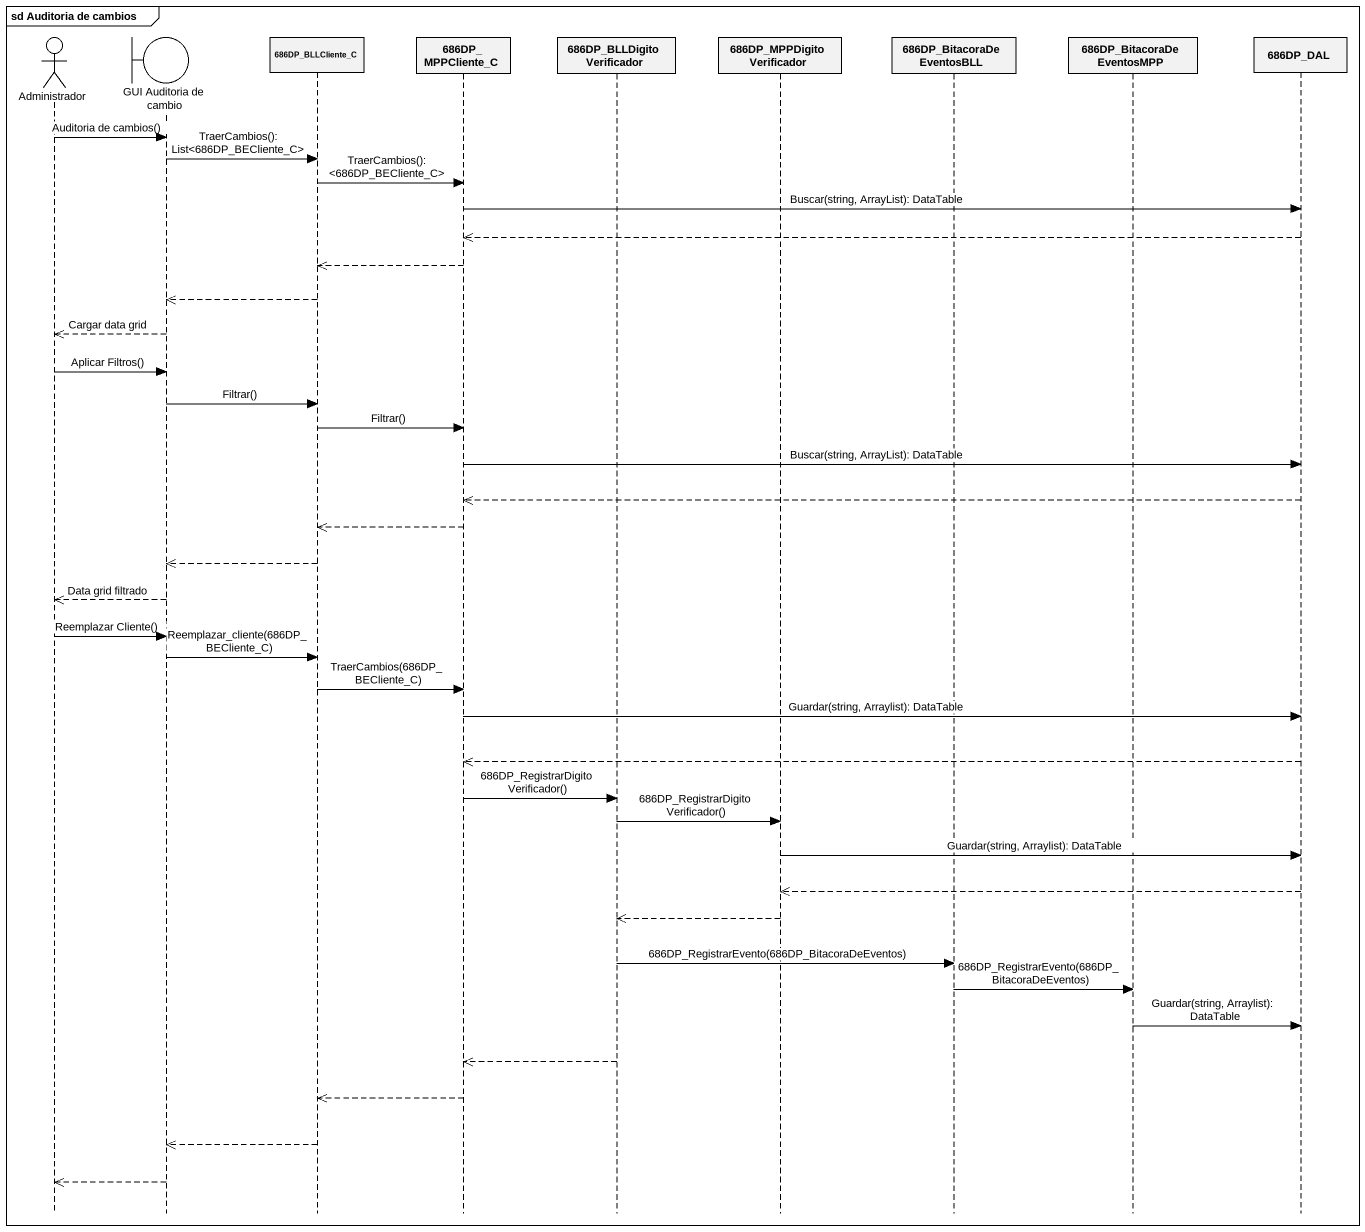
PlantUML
@startuml
mainframe sd Auditoria de cambios
hide footbox
actor Administrador
boundary "GUI Auditoria de cambio" as GUI_Auditoria_de_cambio
participant "686DP_BLLCliente_C" as c686DP_BLLCliente_C
participant "686DP_MPPCliente_C" as c686DP_MPPCliente_C
participant "686DP_BLLDigitoVerificador" as c686DP_BLLDigitoVerificador
participant "686DP_MPPDigitoVerificador" as c686DP_MPPDigitoVerificador
participant "686DP_BitacoraDeEventosBLL" as c686DP_BitacoraDeEventosBLL
participant "686DP_BitacoraDeEventosMPP" as c686DP_BitacoraDeEventosMPP
participant "686DP_DAL" as c686DP_DAL

Administrador -> GUI_Auditoria_de_cambio : Auditoria de cambios()
GUI_Auditoria_de_cambio -> c686DP_BLLCliente_C : TraerCambios(): List<686DP_BECliente_C>
c686DP_BLLCliente_C -> c686DP_MPPCliente_C : TraerCambios(): <686DP_BECliente_C>
c686DP_MPPCliente_C -> c686DP_DAL : Buscar(string, ArrayList): DataTable
c686DP_DAL -->> c686DP_MPPCliente_C
c686DP_MPPCliente_C -->> c686DP_BLLCliente_C
c686DP_BLLCliente_C -->> GUI_Auditoria_de_cambio
GUI_Auditoria_de_cambio -->> Administrador : Cargar data grid
Administrador -> GUI_Auditoria_de_cambio : Aplicar Filtros()
GUI_Auditoria_de_cambio -> c686DP_BLLCliente_C : Filtrar()
c686DP_BLLCliente_C -> c686DP_MPPCliente_C : Filtrar()
c686DP_MPPCliente_C -> c686DP_DAL : Buscar(string, ArrayList): DataTable
c686DP_DAL -->> c686DP_MPPCliente_C
c686DP_MPPCliente_C -->> c686DP_BLLCliente_C
c686DP_BLLCliente_C -->> GUI_Auditoria_de_cambio
GUI_Auditoria_de_cambio -->> Administrador : Data grid filtrado
Administrador -> GUI_Auditoria_de_cambio : Reemplazar Cliente()
GUI_Auditoria_de_cambio -> c686DP_BLLCliente_C : Reemplazar_cliente(686DP_BECliente_C)
c686DP_BLLCliente_C -> c686DP_MPPCliente_C : TraerCambios(686DP_BECliente_C)
c686DP_MPPCliente_C -> c686DP_DAL : Guardar(string, Arraylist): DataTable
c686DP_DAL -->> c686DP_MPPCliente_C
c686DP_MPPCliente_C -> c686DP_BLLDigitoVerificador : 686DP_RegistrarDigitoVerificador()
c686DP_BLLDigitoVerificador -> c686DP_MPPDigitoVerificador : 686DP_RegistrarDigitoVerificador()
c686DP_MPPDigitoVerificador -> c686DP_DAL : Guardar(string, Arraylist): DataTable
c686DP_DAL -->> c686DP_MPPDigitoVerificador
c686DP_MPPDigitoVerificador -->> c686DP_BLLDigitoVerificador
c686DP_BLLDigitoVerificador -> c686DP_BitacoraDeEventosBLL : 686DP_RegistrarEvento(686DP_BitacoraDeEventos)
c686DP_BitacoraDeEventosBLL -> c686DP_BitacoraDeEventosMPP : 686DP_RegistrarEvento(686DP_BitacoraDeEventos)
c686DP_BitacoraDeEventosMPP -> c686DP_DAL : Guardar(string, Arraylist): DataTable
c686DP_BLLDigitoVerificador -->> c686DP_MPPCliente_C
c686DP_MPPCliente_C -->> c686DP_BLLCliente_C
c686DP_BLLCliente_C -->> GUI_Auditoria_de_cambio
GUI_Auditoria_de_cambio -->> Administrador
@enduml
